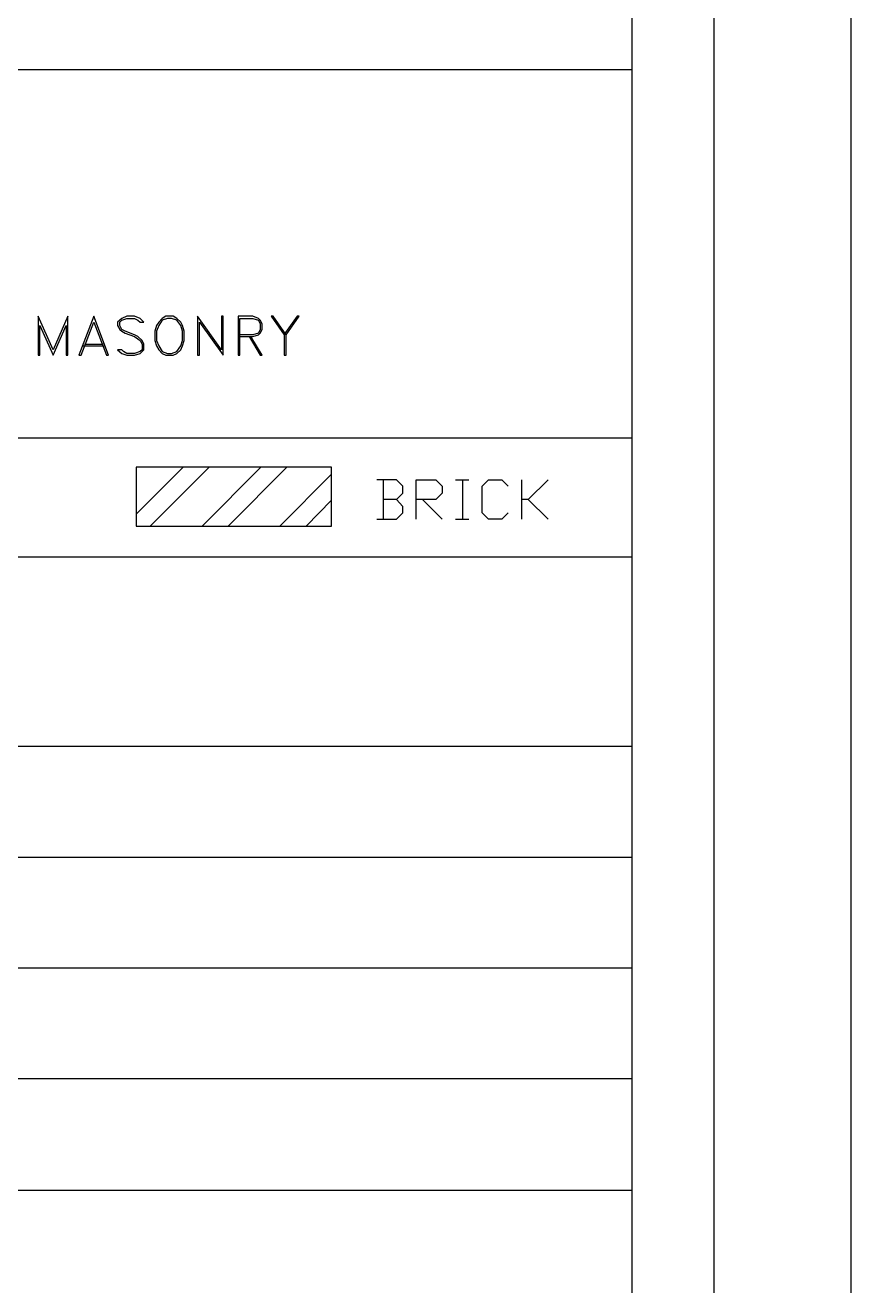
# Model space of a CAD drawing. Header units: millimetres. Extents: x -23396 to 106750, y 116 to 66281.
# Drawn here: x 41794 to 44809, y 4519 to 9118 of the extents above; entities that cross this region are included whole.
import ezdxf

# ---------------------------------------------------------------- set-up
doc = ezdxf.new("R2010")
doc.units = ezdxf.units.MM

msp = doc.modelspace()

# ---------------------------------------------------------------- linework, layer by layer
at = {"color": 0}
for p, q in [((44008.845, 30914.889), (44008.845, 915.539)), ((44008.845, 8955.897), (35908.545, 8955.897)), ((41896.445, 7933.597), (41841.595, 8056.397)), ((41841.595, 8056.397), (41841.595, 7914.497)), ((41949.545, 8056.397), (41896.445, 7933.597)), ((41949.545, 7914.497), (41949.545, 8056.397)), ((42044.945, 8056.397), (41989.745, 7914.597)), ((42097.845, 7914.597), (42044.945, 8056.397)), ((42165.595, 8056.397), (42146.395, 8047.897)), ((42192.945, 8056.397), (42165.595, 8056.397)), ((42214.095, 8047.897), (42192.945, 8056.397)), ((42307.395, 8056.397), (42294.545, 8047.897)), ((42334.745, 8056.397), (42307.395, 8056.397)), ((42347.445, 8047.897), (42334.745, 8056.397)), ((42510.445, 7933.597), (42423.645, 8056.397)), ((42423.645, 8056.397), (42423.645, 7914.497)), ((42516.795, 8056.397), (42510.445, 8056.397)), ((42510.445, 8056.397), (42510.445, 7933.597)), ((42516.795, 7914.497), (42516.795, 8056.397)), ((42624.895, 8056.397), (42571.995, 8056.397)), ((42571.995, 8056.397), (42571.995, 7914.597)), ((42646.095, 8047.897), (42624.895, 8056.397)), ((42698.995, 8056.397), (42692.645, 8056.397)), ((42692.645, 8056.397), (42739.195, 7988.647)), ((42747.495, 7988.647), (42698.995, 8056.397)), ((42787.745, 8056.397), (42739.045, 7988.647)), ((42747.495, 7988.647), (42794.095, 8056.397)), ((42794.095, 8056.397), (42787.745, 8056.397)), ((41847.745, 7914.497), (41847.745, 8022.497)), ((41847.745, 8022.497), (41896.445, 7914.497)), ((41896.445, 7914.497), (41943.195, 8022.497)), ((41943.195, 8022.497), (41943.195, 7914.497)), ((41998.395, 7914.597), (42044.945, 8035.247)), ((42044.945, 8035.247), (42091.495, 7914.597)), ((42146.395, 8047.897), (42131.545, 8035.247)), ((42131.545, 8035.247), (42131.545, 8022.497)), ((42131.545, 8022.497), (42140.195, 8007.647)), ((42140.195, 8035.247), (42146.395, 8041.547)), ((42140.195, 8022.497), (42140.195, 8035.247)), ((42146.395, 8007.647), (42140.195, 8022.497)), ((42140.195, 8007.647), (42146.395, 8001.347)), ((42146.395, 8041.547), (42165.595, 8047.897)), ((42159.245, 8001.347), (42146.395, 8007.647)), ((42165.595, 8047.897), (42192.945, 8047.897)), ((42192.945, 8047.897), (42205.645, 8041.547)), ((42205.645, 8041.547), (42214.095, 8035.247)), ((42226.795, 8035.247), (42214.095, 8047.897)), ((42214.095, 8035.247), (42226.795, 8035.247)), ((42273.195, 8022.497), (42267.045, 8001.347)), ((42281.845, 8035.247), (42273.195, 8022.497)), ((42281.845, 8022.497), (42273.545, 8001.347)), ((42294.545, 8047.897), (42281.845, 8035.247)), ((42294.545, 8041.547), (42281.845, 8022.497)), ((42313.595, 8047.897), (42294.545, 8041.547)), ((42328.595, 8047.897), (42313.595, 8047.897)), ((42347.445, 8041.547), (42328.595, 8047.897)), ((42362.445, 8035.247), (42347.445, 8047.897)), ((42362.295, 8022.497), (42347.445, 8041.547)), ((42368.645, 8001.347), (42362.295, 8022.497)), ((42368.645, 8022.497), (42362.445, 8035.247)), ((42374.995, 8001.347), (42368.645, 8022.497)), ((42429.995, 7914.497), (42429.995, 8035.247)), ((42429.995, 8035.247), (42516.795, 7914.497)), ((42578.345, 7914.597), (42578.345, 8047.897)), ((42578.345, 8047.897), (42624.895, 8047.897)), ((42624.895, 8047.897), (42646.095, 8041.547)), ((42652.445, 8041.547), (42646.095, 8047.897)), ((42646.095, 8041.547), (42652.445, 8028.897)), ((42652.445, 8007.747), (42646.095, 7994.997)), ((42658.795, 8028.897), (42652.445, 8041.547)), ((42652.445, 8028.897), (42652.445, 8007.747)), ((42652.445, 7994.997), (42658.795, 8007.747)), ((42658.795, 8007.747), (42658.795, 8028.897)), ((42146.395, 8001.347), (42159.245, 7994.997)), ((42192.945, 7988.647), (42159.245, 8001.347)), ((42159.245, 7994.997), (42192.945, 7982.297)), ((42205.645, 7982.297), (42192.945, 7988.647)), ((42192.945, 7982.297), (42205.645, 7973.847)), ((42220.645, 7967.497), (42205.645, 7982.297)), ((42205.645, 7973.847), (42214.095, 7967.497)), ((42214.095, 7967.497), (42220.645, 7954.747)), ((42226.795, 7954.747), (42220.645, 7967.497)), ((42267.045, 8001.347), (42267.045, 7967.447)), ((42267.045, 7967.447), (42273.195, 7948.397)), ((42273.545, 8001.347), (42273.545, 7967.497)), ((42273.545, 7967.497), (42281.845, 7948.397)), ((42362.295, 7948.397), (42368.645, 7967.497)), ((42368.645, 7967.497), (42368.645, 8001.347)), ((42368.645, 7948.397), (42374.995, 7967.447)), ((42374.995, 7967.447), (42374.995, 8001.347)), ((42624.895, 7988.647), (42578.345, 7988.647)), ((42578.345, 7982.297), (42624.895, 7982.297)), ((42612.045, 7982.297), (42652.445, 7914.597)), ((42658.795, 7914.597), (42618.545, 7982.297)), ((42646.095, 7994.997), (42624.895, 7988.647)), ((42624.895, 7982.297), (42646.095, 7988.647)), ((42646.095, 7988.647), (42652.445, 7994.997)), ((42739.195, 7988.647), (42739.195, 7914.597)), ((42747.495, 7914.597), (42747.495, 7988.647)), ((41841.595, 7914.497), (41847.745, 7914.497)), ((41943.195, 7914.497), (41949.545, 7914.497)), ((41989.745, 7914.597), (41998.395, 7914.597)), ((42004.395, 7948.397), (42084.795, 7948.397)), ((42010.895, 7954.747), (42078.445, 7954.747)), ((42091.495, 7914.597), (42097.845, 7914.597)), ((42131.545, 7933.597), (42146.395, 7920.897)), ((42146.395, 7933.597), (42131.545, 7933.597)), ((42152.745, 7927.247), (42146.395, 7933.597)), ((42146.395, 7920.897), (42165.595, 7914.597)), ((42165.595, 7920.897), (42152.745, 7927.247)), ((42192.945, 7920.897), (42165.595, 7920.897)), ((42165.595, 7914.597), (42192.945, 7914.597)), ((42214.095, 7927.247), (42192.945, 7920.897)), ((42192.945, 7914.597), (42214.095, 7920.897)), ((42214.095, 7920.897), (42226.795, 7933.597)), ((42220.645, 7933.597), (42214.095, 7927.247)), ((42220.645, 7954.747), (42220.645, 7933.597)), ((42226.795, 7933.597), (42226.795, 7954.747)), ((42273.195, 7948.397), (42281.845, 7933.597)), ((42281.845, 7948.397), (42294.545, 7927.247)), ((42281.845, 7933.597), (42294.545, 7920.897)), ((42294.545, 7927.247), (42313.595, 7920.897)), ((42294.545, 7920.897), (42307.395, 7914.497)), ((42307.395, 7914.497), (42334.745, 7914.497)), ((42313.595, 7920.897), (42328.595, 7920.897)), ((42328.595, 7920.897), (42347.445, 7927.247)), ((42334.745, 7914.497), (42347.445, 7920.897)), ((42347.445, 7927.247), (42362.295, 7948.397)), ((42347.445, 7920.897), (42362.445, 7933.597)), ((42362.445, 7933.597), (42368.645, 7948.397)), ((42423.645, 7914.497), (42429.995, 7914.497)), ((42571.995, 7914.597), (42578.345, 7914.597)), ((42652.445, 7914.597), (42658.795, 7914.597)), ((42739.195, 7914.597), (42747.495, 7914.597)), ((44008.845, 7611.847), (35895.695, 7611.847)), ((42912.595, 7506.047), (42199.295, 7506.047)), ((42199.295, 7506.047), (42199.295, 7290.147)), ((42199.295, 7334.547), (42370.745, 7505.997)), ((42250.245, 7290.147), (42466.145, 7506.047)), ((42440.745, 7290.147), (42654.395, 7506.047)), ((42535.645, 7290.147), (42749.645, 7505.997)), ((42912.595, 7290.147), (42912.595, 7506.047)), ((42724.245, 7290.147), (42912.595, 7480.647)), ((43149.695, 7459.397), (43077.545, 7459.397)), ((43100.995, 7459.397), (43100.995, 7315.547)), ((43172.795, 7436.197), (43149.695, 7459.397)), ((43221.445, 7315.547), (43221.445, 7459.497)), ((43221.445, 7459.497), (43293.595, 7459.497)), ((43293.595, 7459.497), (43316.895, 7436.197)), ((43365.745, 7459.497), (43414.245, 7459.497)), ((43390.995, 7459.497), (43390.995, 7315.547)), ((43462.745, 7436.097), (43486.245, 7459.397)), ((43486.245, 7459.397), (43534.895, 7459.397)), ((43534.895, 7459.397), (43557.995, 7436.097)), ((43607.045, 7315.547), (43607.045, 7459.497)), ((43704.045, 7459.497), (43630.145, 7387.497)), ((43149.695, 7387.497), (43172.795, 7410.747)), ((43172.795, 7410.747), (43172.795, 7436.197)), ((43316.895, 7410.747), (43293.595, 7387.497)), ((43316.895, 7436.197), (43316.895, 7410.747)), ((43462.745, 7338.847), (43462.745, 7436.097)), ((42819.495, 7290.147), (42912.595, 7385.397)), ((43149.695, 7387.497), (43100.795, 7387.497)), ((43172.795, 7362.047), (43149.695, 7387.497)), ((43172.795, 7338.747), (43172.795, 7362.047)), ((43293.595, 7387.497), (43221.445, 7387.497)), ((43244.745, 7387.497), (43316.895, 7315.547)), ((43630.145, 7387.497), (43606.895, 7387.497)), ((43630.145, 7387.497), (43704.045, 7315.547)), ((43077.545, 7315.547), (43149.695, 7315.547)), ((43149.695, 7315.547), (43172.795, 7338.747)), ((43365.745, 7315.547), (43414.245, 7315.547)), ((43486.245, 7315.447), (43462.745, 7338.847)), ((43534.895, 7315.447), (43486.245, 7315.447)), ((43557.995, 7338.847), (43534.895, 7315.447)), ((42199.295, 7290.147), (42912.595, 7290.147)), ((44008.845, 7177.947), (35895.695, 7177.947)), ((44008.845, 7177.947), (35908.545, 7177.947)), ((44008.845, 6486.539), (35908.545, 6486.539)), ((44008.845, 6082.289), (35908.545, 6082.289)), ((44008.845, 5678.039), (35908.545, 5678.039)), ((44008.845, 5273.714), (35908.545, 5273.714)), ((44008.845, 4867.334), (35908.545, 4867.334))]:
    msp.add_line(p, q, dxfattribs=at)
at = {"linetype": 'Continuous'}
for points in [[(211.055, 31714.889), (44808.845, 31714.889), (44808.845, 115.539), (211.055, 115.539)], [(711.055, 31214.889), (44308.845, 31214.889), (44308.845, 615.539), (711.055, 615.539)], [(1011.055, 30914.889), (44008.845, 30914.889), (44008.845, 915.539), (1011.055, 915.539)]]:
    msp.add_lwpolyline(points, close=True, dxfattribs=at)

doc.saveas('drawing.dxf')
